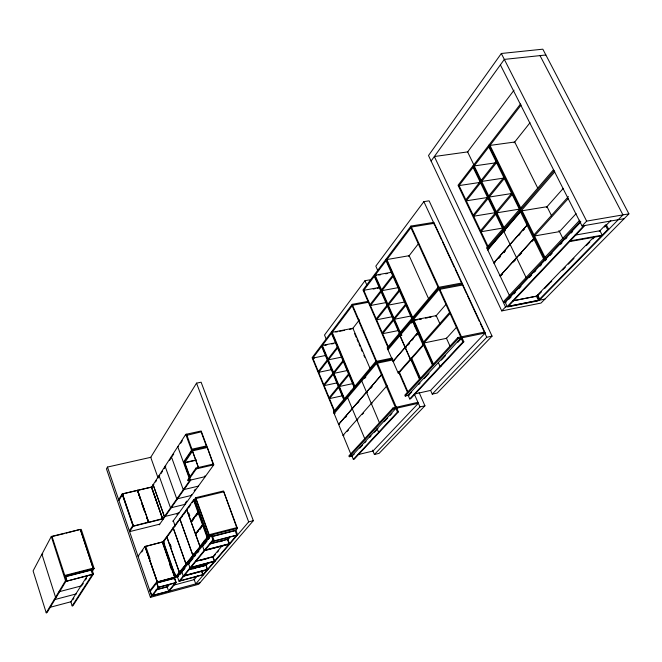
<?xml version="1.0" encoding="UTF-8"?>
<svg xmlns="http://www.w3.org/2000/svg" width="662" height="662" viewBox="0 0 662 662"><rect width="100%" height="100%" fill="white"/><g stroke="black" fill="none" stroke-linecap="round" stroke-linejoin="round"><path stroke-width="0.99" d="M91.712 571.331L93.325 568.807L80.334 529.401L51.305 536.46L33.1 570.909L46.224 612.822L47.085 612.59L66.415 580.458L52.033 536.576L64.082 533.646M150.961 457.276L107.476 467.066L106.466 468.87L150.423 597.356L198.691 584.256L253.347 520.68L201.116 382.214L196.54 383.141L150.737 457.326L158.011 477.774M80.334 529.401L66.092 533.158M64.537 575.51L92.829 568.244M92.357 574.517L66.771 581.145L65.563 576.461L92.035 569.659L93.458 573.971L73.019 605.664L72.166 605.887L70.851 601.791L87.301 575.923M46.224 612.822L65.505 580.69L66.415 580.458M66.771 581.145L93.458 573.971M118.655 499.694L122.073 494.075L152.293 486.975M122.437 493.852L133.227 526.091L148.569 522.061L137.497 490.31L122.437 493.852L133.434 525.793M118.92 500.455L122.338 494.837L123.115 494.655M137.497 490.31L139.98 498.329M162.571 518.867L151.648 486.992L137.63 490.285L140.112 498.296M90.942 570.197L92.556 574.202L72.166 605.887M72.803 599.838L73.896 598.117M82.146 585.183L83.238 583.454M85.439 580.003L86.54 578.282M92.167 570.396L93.243 568.708L94.136 568.476L81.244 529.377L80.359 529.592L93.243 568.708M92.523 571.008L94.136 568.476M172.823 521.457L213.768 464.823L201.174 430.979L185.741 434.371L151.441 487.306L162.231 517.907M155.52 482.002L156.588 480.355M158.201 477.873L159.269 476.226M160.907 473.702L162.562 471.154M164.217 468.605L165.326 466.909M169.522 460.438L171.086 458.03M173.742 453.95L172.128 456.424L171.326 456.606L183.283 489.723L198.36 486.131M180.701 443.226L182.307 440.76M186.618 435.381L201.471 431.781L201.223 432.162M129.33 530.85L132.872 525.479L133.666 525.28M163.514 518.776L133.145 526.257L129.595 531.627L159.724 524.155M207.016 446.693L191.55 450.185L183.424 462.258L184.243 462.076L192.377 449.994M148.569 522.061L146.683 517.56M162.786 518.561L148.495 522.335L146.815 517.527M196.068 460.231L184.532 462.879L192.683 450.814L207.322 447.504L213.197 464.36L213.462 464.004L196.01 468.051L187.76 479.859L188.058 480.67L205.228 476.623L204.93 475.821M188.058 480.67L196.316 468.878L213.768 464.823M159.261 524.825L190.78 480.033L190.482 479.222M163.878 541.193L163.44 541.789L144.937 546.489L138.044 556.27L138.83 556.072M145.119 546.589L157.382 582.097L145.119 546.589L162.521 541.921L174.884 577.198L157.382 582.097M141.709 551.992L142.86 550.362M501.324 53.49L428.504 155.529L501.755 310.917L541.028 303.064L628.9 213.859L542.832 49.178L501.324 53.49L586.648 221.116L582.047 225.982L500.381 64.884M431.094 161.04L504.328 59.398L545.877 54.987M176.986 514.548L178.095 513.009M185.517 502.723L186.701 501.093M194.181 490.724L195.29 489.185M186.113 564.413L176.191 576.743L175.397 576.95L163.026 541.673L166.708 536.634L167.503 536.435M180.105 571.877L179.311 572.084L166.783 536.534L173.13 527.854L173.932 527.655M175.397 576.95L193.618 555.087L192.799 555.302L185.989 563.776L173.204 527.755L179.75 518.809L180.652 518.495M187.412 509.26L186.585 509.467L179.832 518.694L192.882 555.203L193.701 554.988L200.743 546.241M194.727 517.37L191.831 521.193L191.004 521.399L186.667 509.351L193.494 500.017L194.338 499.81M166.137 538.098L167.718 535.947M170.109 532.678L173.096 528.599M174.751 526.348L178.293 521.507M180.064 519.082L184.202 513.439M185.385 511.825L187.404 509.07M187.983 508.284L190.863 504.345M192.021 502.764L195.737 497.692L223.491 490.972L237.426 528.408L235.838 530.295M165.922 538.595L163.812 541.475L163.026 541.673M168.156 535.541L169.894 533.175M175.207 525.926L173.204 527.755M179.377 520.233L180.569 518.603M181.214 517.725L182.34 516.186M184.028 513.878L185.724 511.569M188.637 507.597L189.771 506.041M369.835 279.844L364.969 280.713L324.521 335.013L326.101 338.803M388.064 347.699L362.991 289.931L410.937 226.073L433.817 222.349L485.213 332.994L430.614 390.406L432.253 394.122L437.276 392.988L492.056 336.147L429.1 200.826L423.87 201.637L375.826 266.132L377.903 270.841M368.395 301.309L352.167 304.346L312.108 357.695L334.293 411.623L334.658 411.193L312.803 358.084L325.919 355.42M514.026 90.181L467.612 151.912L473.884 164.888M363.38 290.841L411.375 227.033L434.255 223.301L433.767 223.93M191.004 521.399L197.93 512.222L198.766 512.016L195.878 515.839M198.873 512.297L198.029 512.504L191.103 521.681L195.472 533.812L196.308 533.597M191.939 521.474L193.089 519.943M195.977 516.12L197.135 514.589M520.572 103.934L458.046 185.269L487.662 247.48M458.526 186.279L521.118 105.001M327.268 359.971L318.389 371.448L318.736 372.301L330.876 369.768M328.046 358.961L337.231 347.087M380.691 290.908L370.099 304.586L370.497 305.505L386.244 302.534M381.618 289.699L392.607 275.5M318.736 372.301L327.624 360.831M337.603 347.964L328.41 359.83L342.072 357.025M370.497 305.505L381.097 291.834M393.021 276.443L382.024 290.635L397.994 287.689M352.532 328.749L359.433 319.854M408.694 256.285L418.674 243.409M149.835 590.711L157.018 581.459M150.109 591.505L157.291 582.27L175.099 577.512L162.653 541.988M195.472 533.812L202.489 524.792L203.333 524.585L202.158 526.083M192.882 555.203L207.926 537.238L207.09 537.453L199.974 546.307L195.58 534.093L202.597 525.082L203.433 524.867M197.475 532.099L198.65 530.593M199.816 529.095L200.991 527.589M199.924 529.377L201.091 527.871M150.423 597.356L158.383 587.244L176.183 582.461L174.644 578.075L156.853 582.833L158.383 587.244M152.608 595.37L158.963 587.31M465.833 199.808L480.049 181.81M481.175 180.378L496.012 161.594M480.554 182.844L466.321 200.826L487.331 197.533M496.533 162.645L481.679 181.421L504.03 178.053M514.109 142.785L530.022 122.718M323.784 384.771L332.845 373.385M333.574 372.466L342.941 360.682M376.198 318.869L387.005 305.281M387.874 304.189L399.087 290.088M333.201 374.262L324.14 385.64L337.645 382.752M343.313 361.568L333.929 373.343L347.624 370.463M387.411 306.216L376.595 319.796L392.376 316.726M399.509 291.032L388.288 305.124L405.285 301.897M168.868 584.496L167.089 586.722L168.587 591.042L175.165 582.957M174.818 576.71L175.844 576.213M179.601 571.538L180.064 570.958M186.279 563.23L186.808 563.751L189.233 563.114M192.882 554.996L194.156 553.415M203.532 541.748L204.732 540.258M169.058 585.026L167.867 586.507L156.108 589.677M173.858 579.06L175.331 577.231L178.326 576.428M237.426 528.408L209.515 535.55L176.125 577.016L174.826 573.317M177.482 576.875L211.203 535.119L212.907 539.795L179.021 581.261L177.482 576.875L178.483 576.403M180.089 574.417L181.901 572.175M183.117 570.669L184.955 568.401M188.008 564.62L193.072 558.356M194.355 556.775L195.638 555.186M197.557 552.811L198.84 551.231M204.575 544.147L207.065 541.061M208.307 539.522L209.556 537.983M473.156 215.183L487.588 197.408M488.73 195.993L503.79 177.441M488.093 198.451L473.653 216.209L495.706 212.618M504.312 178.5L489.235 197.044L511.627 193.536M169.373 590.835L176.183 582.461M169.935 590.893L151.813 595.585L150.324 591.232M329.122 397.738L338.299 386.517M339.035 385.615L348.526 373.997M382.231 332.763L393.187 319.365M394.072 318.281L405.442 304.371M179.799 581.062L213.752 539.58L212.047 534.904M338.663 387.394L329.477 398.607L343.007 395.653M348.907 374.891L339.399 386.492L353.111 383.546M393.6 320.309L382.636 333.698L398.441 330.537M405.864 305.331L394.486 319.225L410.514 316.097M480.546 230.699L495.193 213.147M496.351 211.757L511.643 193.436M495.706 214.207L481.042 231.733L503.137 228.001M512.173 194.504L496.864 212.816L520.315 208.993M392.235 358.051L375.71 361.502L333.441 411.814L350.835 454.124M461.935 282.988L437.913 287.474L387.154 347.889L398.152 372.987L399.062 372.789L411.201 359.077L410.266 359.276L398.152 372.987M236.831 527.887L237.112 527.556L209.2 534.689L207.471 536.849L194.38 500.795L196.043 498.527L223.806 491.8L236.475 526.919M333.797 412.691L376.107 362.428L392.64 358.97M387.56 348.824L438.368 288.466L462.39 283.973M207.645 562.981L205.485 565.547L202.58 566.316M212.502 557.214L222.358 545.513M227.215 539.753L230.004 536.435M197.326 575.932L194.214 579.631L173.552 585.191M207.794 563.528L206.511 565.05L189.282 569.626M215.473 554.425L213.553 556.709L196.713 561.144M217.401 552.141L218.683 550.627M229.565 537.726L228.299 539.224L210.094 543.932M334.161 413.56L376.554 363.455L377.456 363.264M387.965 349.768L438.823 289.459L462.846 284.958L462.333 285.554M364.58 378.507L365.871 376.976M400.444 335.882L401.338 334.823M411.383 323.089L413.816 320.044L436.225 315.633L440.015 324.024M253.347 520.68L248.672 521.871L195.737 583.901L193.933 578.845M553.614 169.613L486.653 247.654L487.646 249.756L554.756 171.847M487.149 248.705L554.185 170.73M494.853 262.574L493.835 262.756L487.704 249.872L520.498 211.807L521.548 211.633M504.13 231.642L505.313 230.277M520.87 212.229L522.119 210.781L547.027 206.701L551.603 215.87M338.605 424.383L381.42 374.8L382.322 374.609M405.21 347.236L417.656 332.82L418.599 332.63L416.63 334.906M393.12 361.402L405.111 347.517L406.038 347.327M405.26 347.343L417.705 332.928L418.649 332.738L416.679 335.013M345.299 417.432L346.598 415.935M357.629 403.175L358.928 401.677M370.612 388.155L371.912 386.649M408.106 344.77L409.422 343.255M412.045 340.218L413.353 338.704M345.341 417.532L346.64 416.034M370.654 388.255L371.953 386.749M408.156 344.877L409.464 343.363M435.745 316.179L445.915 304.47M423.581 341.981L449.597 312.472M493.835 262.756L527.026 225.113L528.077 224.939M502.458 274.151L501.084 275.665L500.067 275.855L493.893 262.872L527.093 225.237L528.135 225.063M498.916 257.973L500.265 256.434M503.658 252.603L505.007 251.072M518.569 235.705L519.927 234.166M523.328 230.326L524.685 228.787M450.052 313.474L424.019 342.966L446.486 338.332L456.747 327.02M498.974 258.089L500.323 256.558M503.708 252.718L505.065 251.188M343.082 435.273L386.401 386.426L387.311 386.227M400.08 335.56L410.423 359.102L423.01 344.861L423.953 344.67L413.328 320.78L412.393 320.971L423.01 344.861M347.219 431.376L348.568 429.986M362.304 414.329L363.653 412.947M423.953 344.67L411.35 358.912L410.423 359.102M546.382 207.429L563.304 188.331M533.961 234.878L568.418 196.581M568.31 198.476L534.499 235.978L559.473 231.634L576.106 213.669M500.067 275.855L533.671 238.651L534.722 238.469M531.975 241.514L534.788 238.593L533.737 238.775L500.124 275.98L509.392 295.467M513.422 262.028L515.541 259.868M519.596 255.193L521.664 252.917M417.97 402.33L392.963 408.007L348.915 455.837L349.279 456.73L352.242 456.019M484.145 332.614L484.683 332.043L457.872 337.529L404.838 395.115L405.252 396.083L409.157 395.206M349.279 456.73L393.369 408.959L418.384 403.274L372.963 451.029L358.167 454.595M405.252 396.083L458.336 338.555L485.213 332.994M351.919 455.895L395.893 408.388L397.473 412.078L353.351 459.378L351.919 455.895L354.178 454.173M408.106 395.189L461.05 338.001L462.862 341.981L409.737 398.938L408.106 395.189L409.025 394.982L411.772 392.02M359.772 448.133L362.577 445.112M364.671 442.845L366.069 441.331M369.57 437.557L370.977 436.043M374.469 432.269L377.969 428.496L377.083 428.703L378.606 432.311L379.492 432.096M384.25 421.719L387.733 417.962M389.827 415.703L391.921 413.444M418.649 384.597L420.022 383.116M424.152 378.664L428.959 373.476M441.339 360.111L445.476 355.651M457.889 342.262L461.331 338.539M396.795 408.181L398.383 411.872L354.211 459.171L353.351 459.378M462.018 337.794L463.839 341.782L410.655 398.731L409.737 398.938M579.763 220.165L503.567 301.524L504.08 302.608L506.132 302.203M504.08 302.608L580.359 221.331M580.872 221.869L505.222 302.385L507.224 306.605L583.884 225.668M508.962 299.191L511.089 296.94M513.919 293.928L515.334 292.422M518.867 288.665L520.994 286.406M529.484 277.378L531.603 275.119M534.433 272.107L535.848 270.609M540.093 266.091L541.508 264.585M545.049 260.828L546.464 259.322M550.006 255.557L552.125 253.306M560.615 244.278L562.03 242.772M565.571 239.007L566.986 237.501M571.232 232.991L572.647 231.485M501.755 310.917L505.511 306.953L544.917 299.116M584.86 225.494L507.638 306.945L537.85 300.937L538.454 300.316L536.443 296.146L513.282 300.714M372.59 450.143L374.411 454.488L419.981 406.931L424.93 405.798L419.129 392.541M432.253 394.122L486.744 337.256L492.056 336.147M424.93 405.798L379.094 453.354L374.411 454.488M535.831 296.775L536.443 296.146M540.68 298.876L539.671 299.075L537.652 294.896L593.839 237.037M599.234 231.477L605.358 225.163L606.425 224.981L608.709 229.416L607.642 229.606L539.671 299.075M541.541 291.735L537.337 296.055L513.149 300.821M544.545 288.64L549.468 283.576M550.312 282.707L551.752 281.226M562.568 270.104L565.331 267.258M568.327 264.171L573.979 258.354M586.35 245.635L589.842 242.035M592.838 238.957L594.277 237.476M604.365 227.099L610.852 220.421M199.99 582.75L151.606 595.858L107.476 467.066M157.821 589.428L167.461 586.83M157.622 582.85L174.42 578.365L175.951 582.742L158.16 587.525L156.637 583.114M208.091 569.428L183.275 576.056L181.711 571.637M183.837 576.13L207.057 569.924M180.031 580.781L203.077 574.591L201.827 571.124M179.021 581.261L203.631 574.649M188.554 569.593L205.973 564.967L207.545 569.345L184.309 575.551M180.031 571.968L179.228 572.183L166.708 536.634M182.513 571.422L180.114 572.059L179.832 571.248M192.915 568.89L195.811 568.112M197.748 567.599L200.652 566.829M49.758 607.402L71.554 601.601M157.597 581.815L174.884 577.198M54.251 599.714L76.535 593.839M191.07 567.293L214.62 561.053L213.007 556.618L195.356 561.26M215.158 561.136L190.019 567.806L188.422 563.321M190.582 567.88L214.116 561.649M56.444 597.033L55.558 597.265L41.921 554.226L42.798 554.003M200.751 560.309L208.588 558.248M205.245 549.973L229.433 543.668L227.753 539.116L210.35 543.618M229.979 543.775L204.153 550.503L202.498 545.902M204.732 550.602L228.895 544.305M59.026 591.754L81.625 585.837M203.772 545.571L200.834 546.332L200.528 545.488M219.486 541.748L222.391 541.003M212.262 536.551L234.778 530.775M65.008 576.089L93.325 568.807M65.373 576.776L89.958 570.454M212.907 539.795L213.752 539.58M212.27 541.392L237.592 534.855L235.879 530.237L211.972 536.41M211.997 541.715L236.491 535.393M210.028 536.865L208 537.428L194.33 499.611M195.58 534.093L196.407 533.878M166.783 536.534L167.577 536.328M186.667 509.351L187.495 509.152M178.93 513.009L164.383 516.625L153.104 484.708L153.907 484.476M159.807 475.399L159.021 475.581L170.523 507.886L185.211 504.312L184.93 503.534M343.123 435.373L343.983 435.174M356.884 419.816L357.753 419.617M339.465 424.193L338.646 424.483L381.461 374.899L382.363 374.709M397.473 412.078L398.383 411.872M165.872 466.056L165.086 466.238L176.812 498.941L191.69 495.358L191.401 494.572M196.308 459.875L184.772 462.523L190.383 477.906M396.257 407.072L395.346 407.279L375.71 361.502M356.843 419.716L357.712 419.518M192.079 449.184L206.718 445.882L206.461 446.254L201.571 433.097M178.575 446.502L177.755 446.684L189.961 480.223L162.744 518.967L151.524 487.149M371.25 403.415L372.135 403.216M415.008 393.898L430.614 390.406M334.202 413.659L335.055 413.469M386.36 386.327L387.262 386.128M366.475 392.111L367.36 391.921M366.516 392.21L367.402 392.02M441.008 366.235L440.056 366.442L438.318 362.553M376.504 363.347L393.038 359.888M393.989 361.104L393.079 361.295L405.061 347.409L406.187 347.153M462.862 341.981L463.839 341.782M314.475 358.125L312.456 358.539L352.548 305.24L368.775 302.203M401.958 335.137L399.964 335.543L399.128 333.64M400.866 335.543L399.931 335.733L410.266 359.276M508.234 306.324L538.454 300.316M335.965 342.701L322.328 345.423L344.703 399.252L344.331 399.691L321.972 345.895M324.893 345.307L326.838 344.919M331.703 343.95L333.656 343.561M417.49 319.771L412.418 320.772L411.557 318.836M421.148 319.051L419.203 319.432L421.14 319.059M425.608 318.174L427.635 317.768M335.758 332.034L337.736 331.654M339.705 331.265L344.637 330.297M349.577 329.328L351.547 328.948M537.652 294.896L538.661 294.698M493.893 262.872L494.903 262.69M379.508 287.424L363.786 290.295L388.495 347.186M373.194 289.046L375.164 288.682M377.125 288.326L379.086 287.97M391.077 272.372L375.139 275.21L400.502 332.92M570.288 240.86L602.197 235.167L599.938 230.748L575.021 235.151M376.703 275.417L374.717 275.773L400.055 333.449M378.697 275.061L380.691 274.705M385.665 273.82L387.659 273.464M569.601 241.589L601.493 235.895M487.704 249.872L488.722 249.69M582.047 225.982L624.15 218.683M586.648 221.116L628.9 213.859M504.775 231.079L503.741 231.253L510.071 244.344M522.434 211.36L520.44 211.683L519.372 209.515M480.033 182.422L459.064 185.583L488.233 246.818M495.49 162.86L474.191 165.939L504.279 228.142L503.095 229.515L473.082 167.378M467.984 151.855L434.346 156.53L505.511 306.953M540.018 55.616L622.95 214.877L539.356 300.225L537.114 295.583M605.358 225.163L607.642 229.606M537.685 188L514.722 142.016L489.996 145.417L521.052 208.613M558.927 230.533L563.048 238.783M522.119 210.781L545.339 258.039M488.887 145.144L519.976 208.431M521.482 211.517L544.685 258.743M488.821 146.939L519.802 210.061M520.498 211.807L527.026 225.113M527.093 225.237L533.671 238.651M533.737 238.775L543.701 259.074M473.14 165.632L503.691 228.829M502.657 229.002L503.691 231.137M510.129 244.468L516.501 257.667M516.559 257.783L526.199 277.742M423.87 201.637L441.653 239.983M442.514 241.853L454.223 267.109M455.092 268.979L466.801 294.226M467.67 296.096L479.371 321.351M480.24 323.222L486.744 337.256M410.937 226.073L438.881 287.291L438.376 287.887L410.903 227.662M437.913 287.474L438.823 289.459M457.872 337.529L458.336 338.555M428.595 298.736L409.149 255.697L386.914 259.554L412.964 318.099L412.5 318.654L386.062 259.206M446.337 338.017L450.135 346.416M413.816 320.044L433.511 364.307M413.361 320.582L433.022 364.828M386.037 260.72L412.037 319.208M414.569 324.901L415.819 327.723M417.49 331.48L418.326 333.367M422.513 342.775L432.551 365.35M411.532 358.01L420.502 378.424M410.87 358.068L420.014 378.896M374.295 276.335L399.608 333.979M410.829 359.532L419.551 379.4M364.969 280.713L367.021 285.421M414.28 394.006L419.981 406.931M399.037 371.456L407.957 391.987M398.598 371.961L407.502 392.475M352.167 304.346L376.612 361.311L376.198 361.808L352.159 305.761M377.406 363.165L396.348 407.279M392.963 408.007L393.369 408.959M370.315 369.082L352.912 328.269L332.183 332.324L355.105 386.889M354.559 333.499L356.173 337.289M356.983 339.192L358.2 342.031M359.003 343.934L360.219 346.78M361.03 348.675L362.238 351.522M363.86 355.312L364.671 357.215M361.336 379.971L379.541 423.035M331.447 331.935L354.716 387.344M331.447 333.3L354.327 387.808M351.117 390.779L351.489 391.672M347.252 396.703L364.861 438.964M321.616 346.367L343.95 400.138M196.54 383.141L248.672 521.871M235.051 530.452L236.764 535.07L202.837 574.881L201.604 571.389M227.488 539.431L229.16 543.99M186.568 434.189L198.526 467.769L192.427 451.186M185.741 434.371L191.55 450.185M196.01 468.051L196.316 468.878M184.144 461.811L189.787 477.294M184.963 465.063L189.183 476.665M195.737 497.692L209.515 535.55M195.786 498.875L208.935 535.02M194.885 500.108L207.992 536.187M193.494 500.017L197.93 512.222M198.029 512.504L202.489 524.792M202.597 525.082L207.09 537.453M212.759 556.916L214.364 561.351M183.804 488.73L184.094 489.532M188.778 513.058L189.804 515.897M186.585 509.467L199.907 546.456M206.362 567.011L207.305 569.634M177.325 497.956L177.606 498.751M179.75 518.809L192.799 555.302M173.237 520.613L174.967 525.479M173.13 527.854L185.906 563.875M153.137 484.658L164.416 516.575M170.217 544.114L171.226 547.002M163.655 541.491L164.673 544.387M163.44 541.789L175.612 576.494M175.049 576.428L175.331 577.231M162.637 543.179L174.66 577.487M169.637 564.38L171.326 569.204M137.63 490.285L148.702 522.028M142.123 504.063L144.804 511.759M141.991 504.096L144.672 511.792M145.739 546.291L150.1 558.91M144.937 546.489L157.291 582.27M122.073 494.075L133.145 526.257M65.563 576.461L66.961 580.831M51.305 536.46L65.505 580.69M439.791 289.277L439.287 289.873L460.967 337.405L461.497 336.834L439.791 289.277M430.879 317.131L428.935 317.512L430.879 317.139"/></g></svg>
